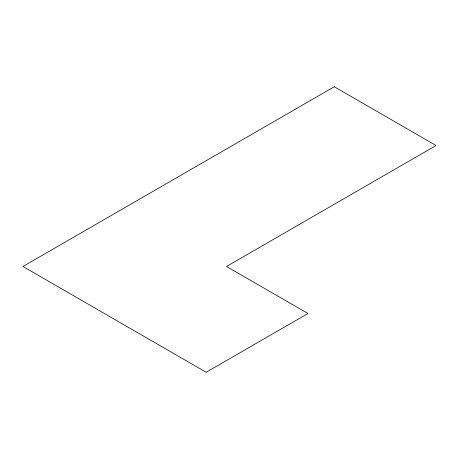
<?xml version="1.0" encoding="UTF-8"?>
<svg xmlns="http://www.w3.org/2000/svg" width="459" height="459" viewBox="0 0 459 459"><rect width="100%" height="100%" fill="white"/><g stroke="black" fill="none" stroke-linecap="round" stroke-linejoin="round"><path stroke-width="0.69" d="M334.261 86.74L22.95 266.472L206.171 372.26L307.966 313.491L226.534 266.472L436.05 145.509L334.261 86.74"/></g></svg>
